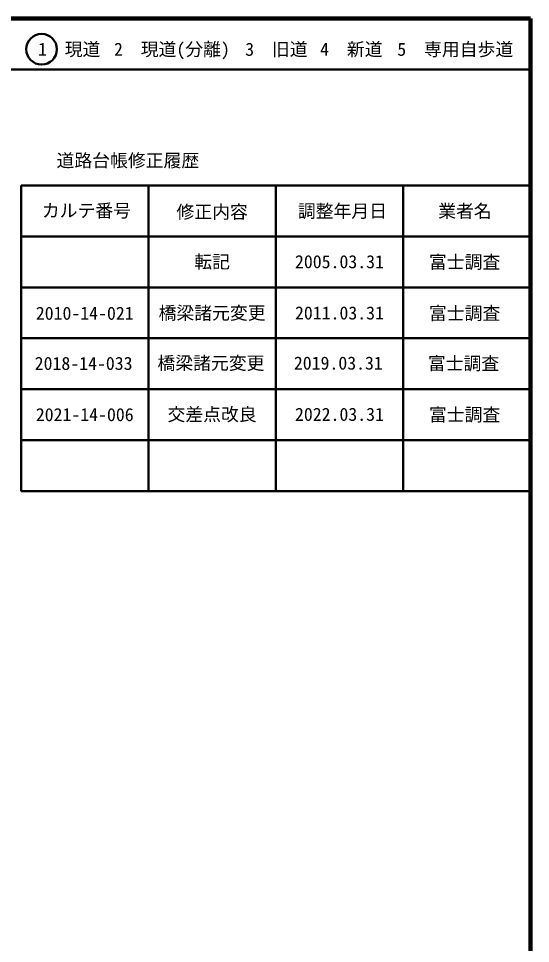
# Model space of a CAD drawing. Units: millimetres on the paper, enlarged 1000 times. Extents: x 40000 to 680000, y 20000 to 380000.
# Drawn here: x 579500 to 680000, y 198357 to 380000 of the extents above; entities that cross this region are included whole.
import ezdxf
from ezdxf.enums import TextEntityAlignment as Align

# ---------------------------------------------------------------- set-up
doc = ezdxf.new("R2010")
doc.units = ezdxf.units.MM
doc.header["$LTSCALE"] = 1000
for name, color, linetype, lineweight in [('M-TTL', 7, 'Continuous', 13), ('M-TTL-FRAM', 2, 'Continuous', 50), ('M-TTL-LINE', 7, 'Continuous', 50)]:
    doc.layers.add(name, color=color, linetype=linetype, lineweight=lineweight)
doc.layers.add('M-TTL-TXT', color=7, linetype='Continuous')
doc.styles.add('ＭＳ ゴシック', font='')
doc.styles.get('ＭＳ ゴシック').set_extended_font_data('MS Gothic')

msp = doc.modelspace()

# ---------------------------------------------------------------- linework, layer by layer
at = {"layer": 'M-TTL', "color": 2, "lineweight": 140}
for p, q in [((680000, 380000), (40000, 380000)), ((680000, 20000), (680000, 380000))]:
    msp.add_line(p, q, dxfattribs=at)
at = {"layer": 'M-TTL-FRAM'}
for p, q in [((580000, 347197), (580000, 287197)), ((580000, 347197), (680000, 347197)), ((580000, 287197), (680000, 287197))]:
    msp.add_line(p, q, dxfattribs=at)
at = {"layer": 'M-TTL-LINE'}
for p, q in [((40000, 370000), (680000, 370000)), ((605000, 347197), (605000, 287197)), ((630000, 347197), (630000, 287197)), ((655000, 347197), (655000, 287197)), ((580000, 337197), (680000, 337197)), ((580000, 327197), (680000, 327197)), ((580000, 317197), (680000, 317197)), ((580000, 307197), (680000, 307197)), ((580000, 297197), (680000, 297197))]:
    msp.add_line(p, q, dxfattribs=at)
msp.add_circle((584031, 373958), 3000, dxfattribs=at)

# ---------------------------------------------------------------- texts
at = {"layer": 'M-TTL-TXT', "style": 'ＭＳ ゴシック'}
for s, p in [('1\u3000現道', (589448, 373958)), ('2\u3000現道(分離)', (609619, 373958)), ('3\u3000旧道', (630121, 373958)), ('4\u3000新道', (644824, 373958)), ('5\u3000専用自歩道', (665228, 373958)), ('道路台帳修正履歴', (600968, 352113)), ('カルテ番号', (592839, 342277)), ('修正内容', (617509, 342023)), ('調整年月日', (643089, 342197)), ('業者名', (667134, 342197)), ('転記', (617500, 332245)), ('2005.03.31', (642500, 332245)), ('富士調査', (667077, 332189)), ('2010-14-021', (592500, 322124)), ('橋梁諸元変更', (617500, 322181)), ('2011.03.31', (642500, 322181)), ('富士調査', (667077, 322124)), ('2018-14-033', (592281, 312278)), ('橋梁諸元変更', (617281, 312335)), ('2019.03.31', (642281, 312335)), ('富士調査', (666858, 312278)), ('2021-14-006', (592500, 302214)), ('交差点改良', (617500, 302271)), ('2022.03.31', (642500, 302271)), ('富士調査', (667077, 302214))]:
    msp.add_text(s, height=2566, dxfattribs=at).set_placement(p, align=Align.MIDDLE_CENTER)

doc.saveas('drawing.dxf')
